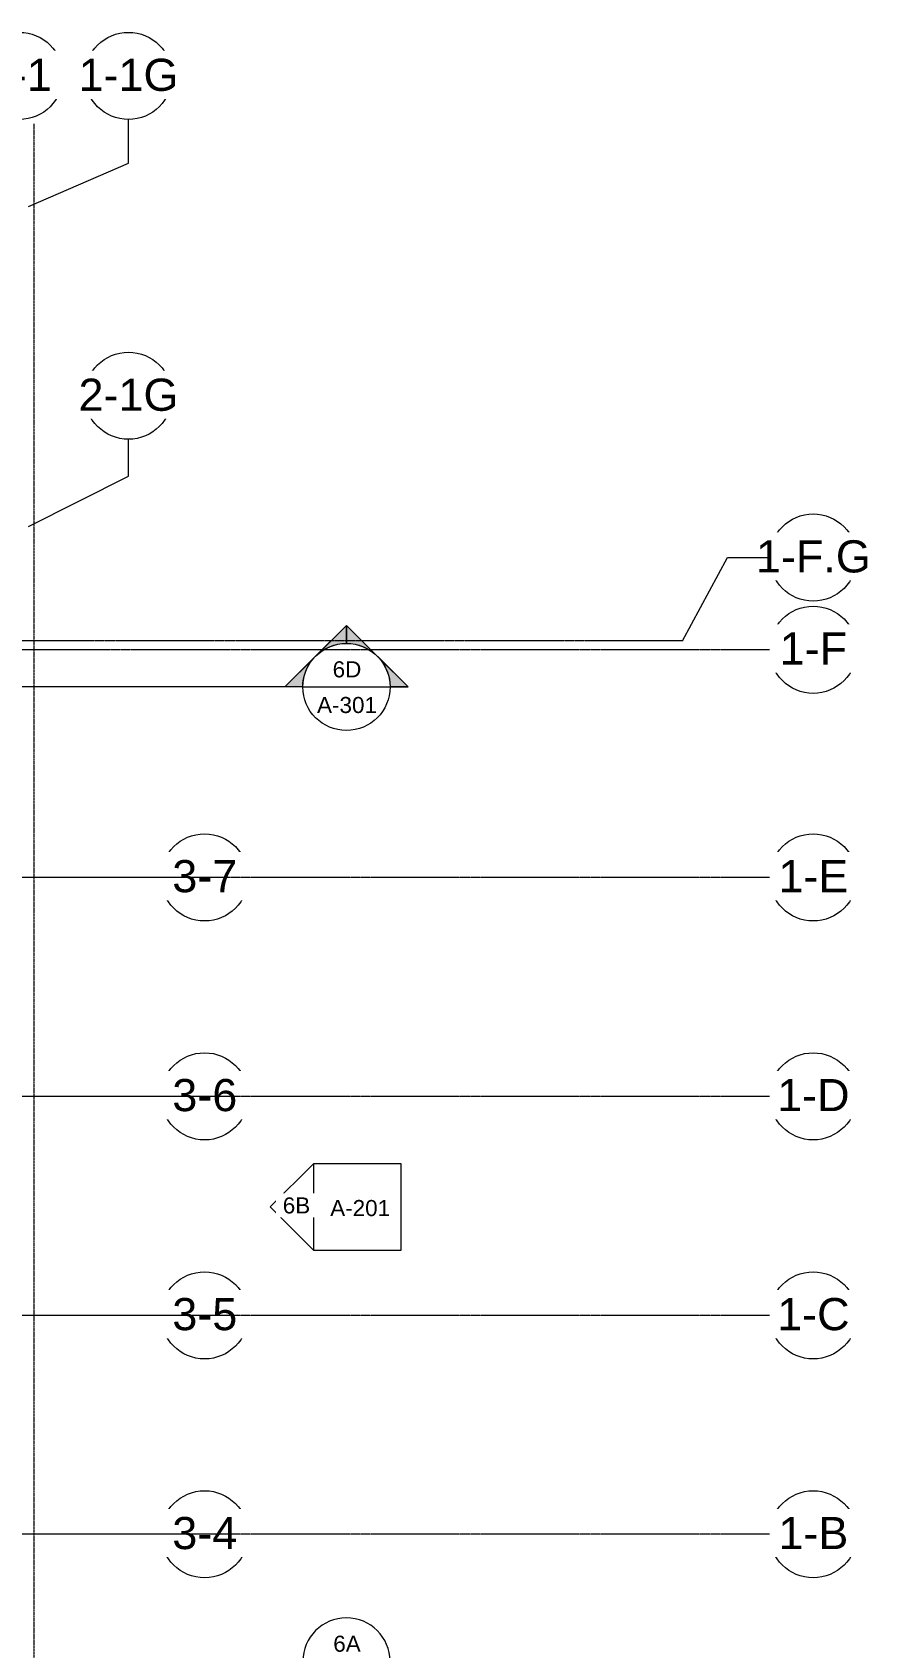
# Model space of a CAD drawing. Header units: inches. Extents: x 25369 to 33161, y -23509 to -20274.
# Drawn here: x 32215 to 33159, y -22234 to -20454 of the extents above; entities that cross this region are included whole.
import ezdxf

# ---------------------------------------------------------------- set-up
doc = ezdxf.new("R2010")
doc.units = ezdxf.units.IN
doc.header["$MEASUREMENT"] = 0
doc.linetypes.add('Grid Line 1_2_', pattern=[0.875, 0.5, -0.125, 0.125, -0.125])
doc.linetypes.add('Hidden', pattern=[0.28125, 0.1875, -0.09375])
for name, color, linetype, lineweight in [('A-PROP-SBCK', 71, 'Hidden', 70), ('G-ANNO-SYMB', 111, 'Continuous', 9), ('S-GRID', 1, 'Continuous', 9), ('S-GRID-IDEN', 1, 'Continuous', 9)]:
    doc.layers.add(name, color=color, linetype=linetype, lineweight=lineweight)
doc.styles.add('Arial', font='arial.ttf', dxfattribs={"height": 35.407186})
doc.styles.add('Arial_1', font='arial.ttf', dxfattribs={"height": 17.703593})

# ---------------------------------------------------------------- blocks, each defined once
blk = doc.blocks.new('Grid - Grid Head - Circle-14747-Overall Floor Plan')
at = {"layer": 'S-GRID-IDEN'}
blk.add_circle((0, 0), 0.25, dxfattribs=at)
blk = doc.blocks.new('Section - Section Head - Filled-1526-Overall Floor Plan')
at = {"layer": 'G-ANNO-SYMB'}
h = blk.add_hatch(color=256, dxfattribs=at)
edge = h.paths.add_edge_path(flags=0)
edge.add_line((-0.4268, 0.1768), (-0.25, 0.3536))
edge.add_line((-0.25, 0.3536), (-0.25, 0.25))
edge.add_arc((-0.25, 0), 0.25, 90, 135)
h = blk.add_hatch(color=256, dxfattribs=at)
edge = h.paths.add_edge_path(flags=0)
edge.add_arc((-0.25, 0), 0.25, 45, 90)
edge.add_line((-0.25, 0.25), (-0.25, 0.3536))
edge.add_line((-0.25, 0.3536), (-0.0732, 0.1768))
h = blk.add_hatch(color=256, dxfattribs=at)
edge = h.paths.add_edge_path(flags=0)
edge.add_arc((-0.25, 0), 0.2503, 137.9216, 180)
edge.add_line((-0.5003, 0), (-0.6036, 0))
edge.add_line((-0.6036, 0), (-0.4358, 0.1678))
h = blk.add_hatch(color=256, dxfattribs=at)
edge = h.paths.add_edge_path(flags=0)
edge.add_line((-0.0642, 0.1678), (0.1036, 0))
edge.add_line((0.1036, 0), (0.0003, 0))
edge.add_arc((-0.25, 0), 0.2503, 0, 42.0784)
for p, q in [((-0.25, 0.3536), (-0.6036, 0)), ((-0.25, 0.3536), (-0.4268, 0.1768)), ((-0.25, 0.3536), (0.1036, 0)), ((-0.25, 0.25), (-0.25, 0.3536)), ((-0.0732, 0.1768), (-0.25, 0.3536)), ((-0.25, 0.3536), (-0.25, 0.25)), ((-0.4358, 0.1678), (-0.6036, 0)), ((0.1036, 0), (-0.0642, 0.1678)), ((-0.6036, 0), (-0.5003, 0)), ((0.0003, 0), (0.1036, 0)), ((-0.5, 0), (-0.6036, 0)), ((0, 0), (0.1036, 0))]:
    blk.add_line(p, q, dxfattribs=at)
for radius, start, end in [(0.25, 360, 180), (0.25, 90, 135), (0.25, 45, 90), (0.2503, 137.9216, 180), (0.2503, 0, 42.0784), (0.25, 180, 360)]:
    blk.add_arc((-0.25, 0), radius, start, end, dxfattribs=at)
blk = doc.blocks.new('Elevation - Detail Number-93309-Overall Floor Plan')
at = {"layer": 'G-ANNO-SYMB'}
for p, q in [((-0.25, -0.25), (-0.25, 0.25)), ((-0.25, 0.25), (0.25, 0.25)), ((0.25, 0.25), (0.25, -0.25)), ((0.25, -0.25), (-0.25, -0.25))]:
    blk.add_line(p, q, dxfattribs=at)
blk = doc.blocks.new('Elevation - Detail Number-93036-Overall Floor Plan')
at = {"layer": 'G-ANNO-SYMB'}
for p, q in [((0, 0.25), (-0.25, 0)), ((0.25, 0), (0, 0.25)), ((-0.25, 0), (0.25, 0))]:
    blk.add_line(p, q, dxfattribs=at)

msp = doc.modelspace()

# ---------------------------------------------------------------- linework, layer by layer
at = {"layer": 'A-PROP-SBCK', "color": 43, "lineweight": 9}
msp.add_line((32216.6, -20555), (32216.6, -23034), dxfattribs=at)
at = {"layer": 'G-ANNO-SYMB'}
for q in [(28701.8, -21175.3), (32608.7, -21175.3)]:
    msp.add_line((32512.7, -21175.3), q, dxfattribs=at)
at = {"layer": 'S-GRID'}
for p, q in [((32320.7, -20598.1), (32320.7, -20550.1)), ((32210.5, -20646.1), (32320.7, -20598.1)), ((32320.7, -20943.1), (32320.7, -20902.4)), ((32210.5, -20998.4), (32320.7, -20943.1)), ((32930.6, -21124.3), (32980.3, -21032.7))]:
    msp.add_line(p, q, dxfattribs=at)
at = {"layer": 'S-GRID', "linetype": 'Grid Line 1_2_'}
msp.add_line((32930.6, -21124.3), (28677.1, -21124.3), dxfattribs=at)

# ---------------------------------------------------------------- block references
at = {"layer": 'G-ANNO-SYMB', "extrusion": (0, 0, -1), "xscale": 191.9999999999999, "yscale": 191.9999999999999, "zscale": 191.9999999999999}
msp.add_blockref('Section - Section Head - Filled-1526-Overall Floor Plan', (-32512.7, -21175.3), dxfattribs=at)
at = {"layer": 'G-ANNO-SYMB', "xscale": 191.9999999999999, "yscale": 191.9999999999999, "zscale": 191.9999999999999}
msp.add_blockref('Elevation - Detail Number-93309-Overall Floor Plan', (32572.6, -21748.2), dxfattribs=at)
at = {"layer": 'G-ANNO-SYMB', "xscale": 191.9999999999999, "yscale": 191.9999999999999, "zscale": 191.9999999999999, "rotation": 180}
msp.add_blockref('Section - Section Head - Filled-1526-Overall Floor Plan', (32512.7, -22248.8), dxfattribs=at)
at = {"layer": 'S-GRID-IDEN', "xscale": 191.9999999999999, "yscale": 191.9999999999999, "zscale": 191.9999999999999}
for p in [(32320.7, -20502.1), (32320.7, -20854.4)]:
    msp.add_blockref('Grid - Grid Head - Circle-14747-Overall Floor Plan', p, dxfattribs=at)
for p, rotation in [((33074.6, -21032.7), 89.99999999999982), ((33074.6, -21134.3), 89.99999999999982), ((32404.5, -21385.1), 89.99999999999984), ((33074.6, -21385.1), 89.99999999999984), ((32404.5, -21626.3), 89.99999999999984), ((33074.6, -21626.3), 89.99999999999984), ((32404.5, -21867.6), 89.99999999999984), ((33074.6, -21867.6), 89.99999999999984), ((32404.5, -22108.8), 89.99999999999984), ((33074.6, -22108.8), 89.99999999999984)]:
    msp.add_blockref('Grid - Grid Head - Circle-14747-Overall Floor Plan', p, dxfattribs=dict(at, rotation=rotation))

# ---------------------------------------------------------------- texts
at = {"layer": 'G-ANNO-SYMB', "char_height": 17.7, "attachment_point": 2, "line_spacing_factor": 0.938532, "style": 'Arial_1'}
for s, insert, width in [('6D', (32561.3, -21147), 37.584), ('A-301', (32561.3, -21186.3), 78.624), ('6A', (32561.3, -22220.5), 36.072)]:
    msp.add_mtext(s, dxfattribs=dict(at, insert=insert, width=width))

# ---------------------------------------------------------------- next in the draw order: texts
at = {"layer": 'G-ANNO-SYMB', "insert": (32575.8, -21740.5), "char_height": 17.7, "width": 78.624, "attachment_point": 2, "line_spacing_factor": 0.938532, "style": 'Arial_1', "bg_fill": 3, "box_fill_scale": 1.25, "bg_fill_color": 0, "bg_fill_transparency": 0}
msp.add_mtext('A-201', dxfattribs=at)
at = {"layer": 'S-GRID-IDEN', "char_height": 35.41, "attachment_point": 2, "line_spacing_factor": 0.938532, "style": 'Arial', "bg_fill": 3, "box_fill_scale": 1.25, "bg_fill_color": 0, "bg_fill_transparency": 0}
for s, insert, width in [('1-1G', (32320.7, -20483.2), 130.896), ('2-1G', (32320.7, -20835.6), 130.896), ('1-F.G', (33074.8, -21013.7), 150.336), ('1-F', (33074.8, -21115.2), 88.128), ('3-7', (32404.7, -21366), 85.104), ('1-E', (33074.8, -21366), 91.584), ('3-6', (32404.7, -21607.2), 85.104), ('1-D', (33074.8, -21607.2), 94.608), ('3-5', (32404.7, -21848.5), 85.104), ('1-C', (33074.8, -21848.5), 94.608), ('3-4', (32404.7, -22089.7), 85.104), ('1-B', (33074.8, -22089.7), 91.584)]:
    msp.add_mtext(s, dxfattribs=dict(at, insert=insert, width=width))

# ---------------------------------------------------------------- next in the draw order: linework, layer by layer
at = {"layer": 'S-GRID'}
msp.add_line((32980.3, -21032.7), (33026.6, -21032.7), dxfattribs=at)
at = {"layer": 'S-GRID', "linetype": 'Grid Line 1_2_'}
for p, q in [((33026.6, -21134.3), (28677.1, -21134.3)), ((32356.5, -21385.1), (27400.5, -21385.1)), ((33026.6, -21385.1), (27857.1, -21385.1)), ((32356.5, -21626.3), (27400.5, -21626.3)), ((33026.6, -21626.3), (27857.1, -21626.3)), ((32356.5, -21867.6), (27400.5, -21867.6)), ((33026.6, -21867.6), (27857.1, -21867.6)), ((32356.5, -22108.8), (27400.5, -22108.8)), ((33026.6, -22108.8), (27857.1, -22108.8))]:
    msp.add_line(p, q, dxfattribs=at)

# ---------------------------------------------------------------- next in the draw order: block references
at = {"layer": 'G-ANNO-SYMB', "xscale": 191.9999999999999, "yscale": 191.9999999999999, "zscale": 191.9999999999999, "rotation": 90}
msp.add_blockref('Elevation - Detail Number-93036-Overall Floor Plan', (32524.6, -21748.2), dxfattribs=at)
at = {"layer": 'S-GRID-IDEN', "xscale": 191.9999999999999, "yscale": 191.9999999999999, "zscale": 191.9999999999999}
msp.add_blockref('Grid - Grid Head - Circle-14747-Overall Floor Plan', (32200.5, -20502.1), dxfattribs=at)

# ---------------------------------------------------------------- next in the draw order: texts
at = {"layer": 'G-ANNO-SYMB', "insert": (32505.7, -21737.6), "char_height": 17.7, "width": 36.072, "attachment_point": 2, "line_spacing_factor": 0.938532, "style": 'Arial_1', "bg_fill": 3, "box_fill_scale": 1.25, "bg_fill_color": 0, "bg_fill_transparency": 0}
msp.add_mtext('6B', dxfattribs=at)
at = {"layer": 'S-GRID-IDEN', "insert": (32200.5, -20483.2), "char_height": 35.41, "width": 85.104, "attachment_point": 2, "line_spacing_factor": 0.938532, "style": 'Arial', "bg_fill": 3, "box_fill_scale": 1.25, "bg_fill_color": 0, "bg_fill_transparency": 0}
msp.add_mtext('1-1', dxfattribs=at)

doc.saveas('drawing.dxf')
